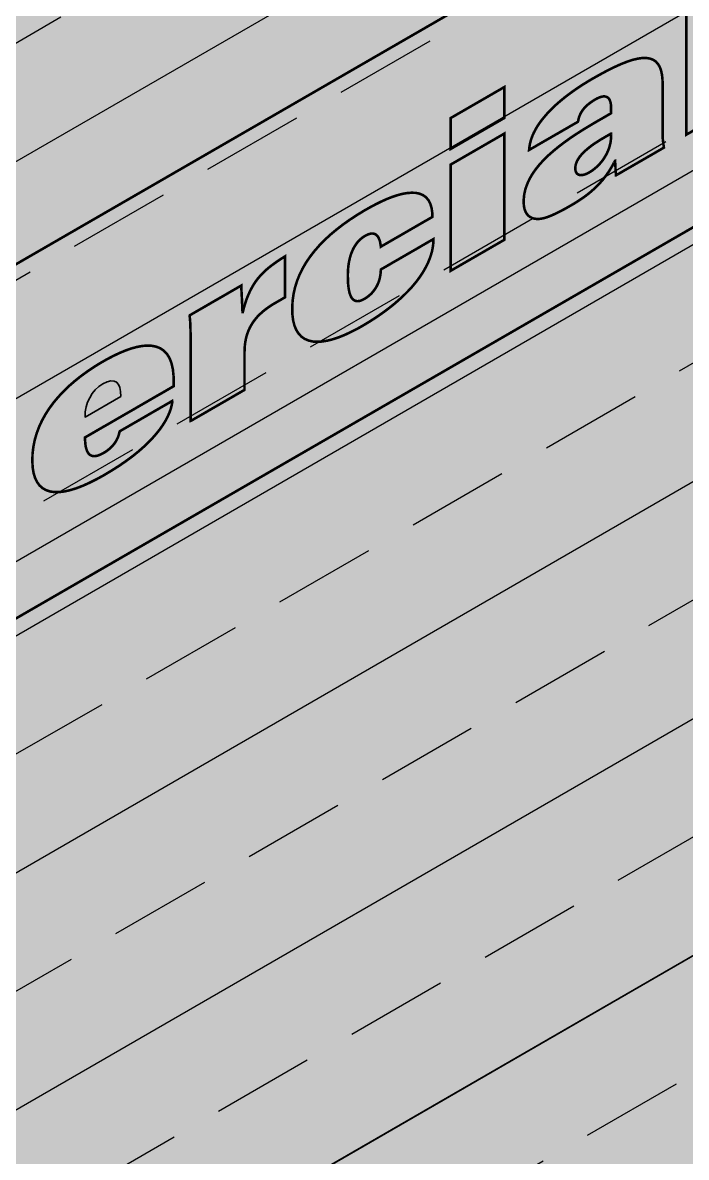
# Model space of a CAD drawing. Extents: x -1.9 to 49.1, y 313.3 to 379.3.
# Drawn here: x 15.318 to 16.531, y 357.397 to 359.47 of the extents above; entities that cross this region are included whole.
import ezdxf

# ---------------------------------------------------------------- set-up
doc = ezdxf.new("R2010")
doc.units = 0
doc.header["$LTSCALE"] = 1.5
doc.header["$MEASUREMENT"] = 0
doc.linetypes.add('DASHED', pattern=[0.75, 0.5, -0.25])
for name, color, linetype in [('DUPONTLOGO', 250, 'CONTINUOUS'), ('FASTENING', 250, 'CONTINUOUS'), ('STRUCTURE', 250, 'CONTINUOUS')]:
    doc.layers.add(name, color=color, linetype=linetype)
doc.layers.add('EXTERIOR INSULATION', color=7, linetype='CONTINUOUS', true_color=0xcdd69f)
doc.layers.add('Tyvek CommercialWrap', color=7, linetype='DASHED', true_color=0x00538e)

# ---------------------------------------------------------------- blocks, each defined once
blk = doc.blocks.new('CW logo')
at = {"layer": 'DUPONTLOGO', "color": 154, "lineweight": 35, "true_color": 0x00538e, "const_width": 0.00471}
for points in [[(4.4855, 2.5897), (4.4855, 3.2366), (0, 0.647), (0, 0), (4.4855, 2.5897)], [(2.9502, 2.1586), (2.9502, 1.8796), (2.8518, 1.8228), (2.8518, 2.1019), (2.9502, 2.1586)], [(2.5192, 1.9098), (2.5192, 1.8533), (2.4208, 1.7965), (2.4208, 1.853), (2.5192, 1.9098)], [(2.5192, 1.8248), (2.5192, 1.6308), (2.4208, 1.574), (2.4208, 1.768), (2.5192, 1.8248)]]:
    blk.add_lwpolyline(points, dxfattribs=at)
for points in [[(2.5643, 1.7948), (2.5647, 1.7992), (2.5654, 1.8036), (2.5663, 1.808), (2.5675, 1.8124), (2.5689, 1.8167), (2.5705, 1.821), (2.5724, 1.8253), (2.5746, 1.8296), (2.5769, 1.8338), (2.5794, 1.838), (2.5821, 1.8421), (2.585, 1.8462), (2.5881, 1.8503), (2.5914, 1.8543), (2.5948, 1.8583), (2.5983, 1.8623), (2.602, 1.8662), (2.6059, 1.87), (2.6098, 1.8738), (2.6138, 1.8776), (2.618, 1.8813), (2.6222, 1.8849), (2.6265, 1.8884), (2.6308, 1.8919), (2.6353, 1.8953), (2.6397, 1.8986), (2.6442, 1.9019), (2.6487, 1.905), (2.6533, 1.9081), (2.6578, 1.9111), (2.6623, 1.9141), (2.6669, 1.9169), (2.6714, 1.9197), (2.6759, 1.9224), (2.6803, 1.925), (2.6937, 1.9325), (2.7074, 1.9399), (2.7202, 1.9462), (2.7321, 1.9516), (2.7431, 1.9559), (2.7532, 1.9593), (2.7624, 1.9615), (2.7708, 1.9627), (2.7783, 1.9628), (2.7849, 1.9618), (2.7906, 1.9597), (2.7956, 1.9565), (2.7997, 1.9521), (2.803, 1.9466), (2.8055, 1.9399), (2.8072, 1.932), (2.8081, 1.9229), (2.8083, 1.9158), (2.8083, 1.9144), (2.8083, 1.9115), (2.8083, 1.9073), (2.8083, 1.9019), (2.8083, 1.8956), (2.8083, 1.8887), (2.8083, 1.8812), (2.8083, 1.8734), (2.8083, 1.8655), (2.8083, 1.8577), (2.8083, 1.8502), (2.8083, 1.8433), (2.8083, 1.8371), (2.8083, 1.8318), (2.8083, 1.8276), (2.8083, 1.8248), (2.8083, 1.8235), (2.8083, 1.8225), (2.8083, 1.8213), (2.8084, 1.8201), (2.8084, 1.8188), (2.8085, 1.8175), (2.8085, 1.8163), (2.8086, 1.815), (2.8087, 1.8136), (2.8089, 1.8123), (2.809, 1.8109), (2.8092, 1.8095), (2.8093, 1.8081), (2.8095, 1.8066), (2.8097, 1.8051), (2.81, 1.8036), (2.8102, 1.802), (2.8105, 1.8004), (2.8107, 1.799), (2.8095, 1.7984), (2.807, 1.7969), (2.8031, 1.7947), (2.7981, 1.7918), (2.7923, 1.7884), (2.7857, 1.7846), (2.7787, 1.7806), (2.7713, 1.7763), (2.7638, 1.772), (2.7564, 1.7677), (2.7493, 1.7636), (2.7426, 1.7598), (2.7366, 1.7563), (2.7315, 1.7533), (2.7274, 1.751), (2.7245, 1.7493), (2.7231, 1.7485), (2.723, 1.7485), (2.723, 1.7491), (2.7229, 1.7501), (2.7228, 1.7514), (2.7227, 1.753), (2.7226, 1.7549), (2.7225, 1.757), (2.7223, 1.7592), (2.7222, 1.7614), (2.7221, 1.7637), (2.7219, 1.766), (2.7218, 1.7681), (2.7217, 1.77), (2.7216, 1.7717), (2.7215, 1.7732), (2.7214, 1.7743), (2.7214, 1.7749), (2.7211, 1.7748), (2.7179, 1.7685), (2.7144, 1.7625), (2.7109, 1.7567), (2.7071, 1.7512), (2.7033, 1.7459), (2.6993, 1.7408), (2.6951, 1.736), (2.6908, 1.7313), (2.6863, 1.7268), (2.6817, 1.7225), (2.6769, 1.7183), (2.672, 1.7143), (2.6669, 1.7104), (2.6616, 1.7066), (2.6562, 1.703), (2.6507, 1.6994), (2.6449, 1.6959), (2.6402, 1.6932), (2.6366, 1.6911), (2.633, 1.6891), (2.6295, 1.6871), (2.6259, 1.6852), (2.6224, 1.6834), (2.6189, 1.6816), (2.6155, 1.6799), (2.6122, 1.6783), (2.6089, 1.6768), (2.6057, 1.6753), (2.6025, 1.6741), (2.5995, 1.6729), (2.5966, 1.6718), (2.5937, 1.671), (2.591, 1.6702), (2.5884, 1.6696), (2.5859, 1.6692), (2.5831, 1.6689), (2.5803, 1.6688), (2.5775, 1.6689), (2.5748, 1.6692), (2.5723, 1.6697), (2.5698, 1.6705), (2.5675, 1.6716), (2.5653, 1.6729), (2.5633, 1.6745), (2.5615, 1.6763), (2.5598, 1.6785), (2.5583, 1.6809), (2.5571, 1.6836), (2.556, 1.6867), (2.5552, 1.6901), (2.5547, 1.6938), (2.5544, 1.6978), (2.5544, 1.7042), (2.5554, 1.7139), (2.5576, 1.7235), (2.5609, 1.7328), (2.5651, 1.7419), (2.5703, 1.7509), (2.5764, 1.7596), (2.5833, 1.7682), (2.591, 1.7766), (2.5994, 1.7848), (2.6085, 1.7928), (2.6181, 1.8007), (2.6282, 1.8084), (2.6388, 1.816), (2.6498, 1.8234), (2.6612, 1.8307), (2.6728, 1.8378), (2.6846, 1.8448), (2.687, 1.8462), (2.6877, 1.8466), (2.6887, 1.8472), (2.6901, 1.848), (2.6919, 1.849), (2.6938, 1.8501), (2.6959, 1.8513), (2.6982, 1.8526), (2.7005, 1.854), (2.7028, 1.8553), (2.705, 1.8566), (2.7072, 1.8578), (2.7091, 1.859), (2.7108, 1.8599), (2.7122, 1.8607), (2.7132, 1.8613), (2.7138, 1.8617), (2.714, 1.8618), (2.714, 1.8619), (2.714, 1.8623), (2.714, 1.8628), (2.714, 1.8634), (2.714, 1.8641), (2.714, 1.8649), (2.714, 1.8658), (2.714, 1.8667), (2.714, 1.8677), (2.714, 1.8686), (2.714, 1.8695), (2.714, 1.8703), (2.714, 1.8711), (2.714, 1.8717), (2.714, 1.8722), (2.714, 1.8725), (2.714, 1.8727), (2.714, 1.8746), (2.7138, 1.8772), (2.7135, 1.8797), (2.713, 1.8821), (2.7123, 1.8842), (2.7115, 1.8862), (2.7105, 1.8879), (2.7093, 1.8894), (2.7079, 1.8906), (2.7063, 1.8916), (2.7044, 1.8922), (2.7024, 1.8926), (2.7001, 1.8926), (2.6975, 1.8922), (2.6947, 1.8915), (2.6917, 1.8903), (2.6883, 1.8888), (2.6847, 1.8868), (2.681, 1.8845), (2.6776, 1.8822), (2.6745, 1.8799), (2.6716, 1.8776), (2.669, 1.8753), (2.6667, 1.8729), (2.6645, 1.8705), (2.6627, 1.8682), (2.661, 1.8658), (2.6595, 1.8634), (2.6582, 1.8611), (2.6571, 1.8587), (2.6562, 1.8564), (2.6554, 1.8541), (2.6548, 1.8518), (2.6543, 1.8496), (2.6539, 1.8473), (2.6535, 1.8462), (2.6517, 1.8452), (2.6486, 1.8434), (2.6442, 1.8409), (2.6388, 1.8378), (2.6325, 1.8341), (2.6256, 1.8302), (2.6183, 1.8259), (2.6107, 1.8216), (2.6031, 1.8172), (2.5956, 1.8129), (2.5885, 1.8088), (2.5819, 1.805), (2.5761, 1.8016), (2.5713, 1.7988), (2.5675, 1.7967), (2.5652, 1.7953)], [(2.7016, 1.8175), (2.6949, 1.8136), (2.6888, 1.8097), (2.6831, 1.806), (2.6779, 1.8023), (2.6732, 1.7986), (2.669, 1.7951), (2.6652, 1.7916), (2.6618, 1.7882), (2.6588, 1.7849), (2.6562, 1.7816), (2.6541, 1.7784), (2.6523, 1.7752), (2.6509, 1.7721), (2.6498, 1.769), (2.6491, 1.766), (2.6488, 1.763), (2.6487, 1.7605), (2.6489, 1.7585), (2.6492, 1.7567), (2.6498, 1.755), (2.6505, 1.7535), (2.6514, 1.7522), (2.6525, 1.7511), (2.6537, 1.7502), (2.6552, 1.7495), (2.6568, 1.749), (2.6586, 1.7488), (2.6607, 1.7489), (2.6629, 1.7492), (2.6652, 1.7498), (2.6678, 1.7507), (2.6706, 1.7519), (2.6735, 1.7534), (2.6776, 1.7559), (2.6818, 1.7588), (2.6857, 1.762), (2.6894, 1.7654), (2.6929, 1.7689), (2.6962, 1.7727), (2.6992, 1.7766), (2.7019, 1.7807), (2.7044, 1.7849), (2.7067, 1.7891), (2.7086, 1.7935), (2.7103, 1.7978), (2.7116, 1.8022), (2.7127, 1.8066), (2.7134, 1.8109), (2.7139, 1.8152), (2.714, 1.8186), (2.714, 1.8187), (2.714, 1.8189), (2.714, 1.8192), (2.714, 1.8195), (2.714, 1.82), (2.714, 1.8205), (2.714, 1.821), (2.714, 1.8216), (2.714, 1.8221), (2.714, 1.8227), (2.714, 1.8232), (2.714, 1.8236), (2.714, 1.824), (2.714, 1.8244), (2.714, 1.8246), (2.714, 1.8247), (2.7139, 1.8247), (2.7137, 1.8245), (2.7132, 1.8242), (2.7125, 1.8238), (2.7116, 1.8233), (2.7107, 1.8228), (2.7096, 1.8222), (2.7086, 1.8216), (2.7074, 1.8209), (2.7063, 1.8203), (2.7053, 1.8197), (2.7043, 1.8191), (2.7034, 1.8186), (2.7026, 1.8181), (2.7021, 1.8178), (2.7017, 1.8176)], [(2.2933, 1.6181), (2.2931, 1.6198), (2.2929, 1.6215), (2.2926, 1.623), (2.2923, 1.6246), (2.292, 1.6261), (2.2917, 1.6275), (2.2913, 1.6289), (2.2909, 1.6302), (2.2905, 1.6314), (2.29, 1.6326), (2.2895, 1.6337), (2.289, 1.6348), (2.2884, 1.6358), (2.2877, 1.6368), (2.2871, 1.6377), (2.2863, 1.6385), (2.2856, 1.6392), (2.2848, 1.6399), (2.2839, 1.6404), (2.283, 1.6409), (2.2821, 1.6413), (2.2812, 1.6417), (2.2802, 1.6419), (2.2791, 1.6421), (2.278, 1.6422), (2.2769, 1.6422), (2.2757, 1.6421), (2.2745, 1.6419), (2.2732, 1.6416), (2.2718, 1.6412), (2.2704, 1.6407), (2.269, 1.6401), (2.2674, 1.6394), (2.2658, 1.6386), (2.2638, 1.6374), (2.2602, 1.6351), (2.2568, 1.6324), (2.2537, 1.6295), (2.2508, 1.6263), (2.2481, 1.6228), (2.2457, 1.6192), (2.2434, 1.6153), (2.2415, 1.6112), (2.2397, 1.6069), (2.2381, 1.6024), (2.2368, 1.5978), (2.2357, 1.593), (2.2347, 1.588), (2.234, 1.5829), (2.2335, 1.5777), (2.2332, 1.5724), (2.233, 1.5669), (2.2331, 1.5612), (2.2332, 1.5556), (2.2335, 1.5503), (2.234, 1.5453), (2.2347, 1.5407), (2.2355, 1.5364), (2.2365, 1.5325), (2.2378, 1.529), (2.2392, 1.526), (2.2409, 1.5235), (2.2429, 1.5214), (2.2451, 1.5199), (2.2476, 1.519), (2.2503, 1.5186), (2.2534, 1.5188), (2.2568, 1.5197), (2.2605, 1.5213), (2.2644, 1.5234), (2.268, 1.5258), (2.2714, 1.5284), (2.2745, 1.5311), (2.2773, 1.5339), (2.2798, 1.5369), (2.2821, 1.5399), (2.2842, 1.5431), (2.286, 1.5463), (2.2876, 1.5496), (2.289, 1.5529), (2.2902, 1.5562), (2.2911, 1.5596), (2.2919, 1.563), (2.2925, 1.5663), (2.2929, 1.5697), (2.2932, 1.573), (2.2933, 1.5762), (2.294, 1.5769), (2.2965, 1.5783), (2.3005, 1.5806), (2.3057, 1.5836), (2.312, 1.5873), (2.3191, 1.5914), (2.3268, 1.5958), (2.3349, 1.6005), (2.3432, 1.6053), (2.3514, 1.61), (2.3594, 1.6146), (2.3669, 1.619), (2.3736, 1.6229), (2.3795, 1.6263), (2.3842, 1.629), (2.3876, 1.6309), (2.3894, 1.632), (2.3896, 1.6296), (2.3892, 1.6245), (2.3886, 1.6194), (2.3878, 1.6143), (2.3867, 1.6093), (2.3853, 1.6042), (2.3837, 1.5992), (2.3818, 1.5942), (2.3797, 1.5892), (2.3774, 1.5843), (2.3748, 1.5794), (2.3721, 1.5745), (2.3691, 1.5696), (2.3659, 1.5648), (2.3625, 1.56), (2.3589, 1.5552), (2.3551, 1.5505), (2.3512, 1.5458), (2.347, 1.5412), (2.3427, 1.5366), (2.3382, 1.5321), (2.3336, 1.5276), (2.3288, 1.5232), (2.3238, 1.5188), (2.3188, 1.5144), (2.3135, 1.5101), (2.3082, 1.5059), (2.3027, 1.5017), (2.2971, 1.4976), (2.2914, 1.4936), (2.2856, 1.4896), (2.2796, 1.4857), (2.2736, 1.4819), (2.2675, 1.4781), (2.2613, 1.4744), (2.2511, 1.4686), (2.2391, 1.4625), (2.2276, 1.4571), (2.2165, 1.4526), (2.2058, 1.4491), (2.1957, 1.4465), (2.1861, 1.4449), (2.1771, 1.4444), (2.1688, 1.4449), (2.1612, 1.4467), (2.1544, 1.4496), (2.1483, 1.4537), (2.1431, 1.4592), (2.1388, 1.466), (2.1354, 1.4741), (2.133, 1.4837), (2.1316, 1.4948), (2.1314, 1.5072), (2.1321, 1.5196), (2.1338, 1.5317), (2.1365, 1.5436), (2.1401, 1.5553), (2.1446, 1.5666), (2.1501, 1.5778), (2.1564, 1.5887), (2.1636, 1.5993), (2.1716, 1.6097), (2.1805, 1.6199), (2.1901, 1.6299), (2.2006, 1.6396), (2.2118, 1.649), (2.2238, 1.6583), (2.2365, 1.6673), (2.25, 1.6761), (2.2641, 1.6847), (2.2748, 1.6907), (2.2848, 1.696), (2.2948, 1.7009), (2.3046, 1.7053), (2.3143, 1.7091), (2.3238, 1.7122), (2.3328, 1.7146), (2.3415, 1.7161), (2.3497, 1.7167), (2.3572, 1.7164), (2.3642, 1.7149), (2.3704, 1.7123), (2.3757, 1.7085), (2.3802, 1.7033), (2.3837, 1.6967), (2.3861, 1.6886), (2.3875, 1.679), (2.3875, 1.6725), (2.3859, 1.6716), (2.3827, 1.6697), (2.3782, 1.6671), (2.3725, 1.6639), (2.366, 1.6601), (2.3587, 1.6559), (2.3509, 1.6514), (2.3428, 1.6467), (2.3347, 1.642), (2.3268, 1.6374), (2.3192, 1.6331), (2.3121, 1.629), (2.3059, 1.6254), (2.3007, 1.6224), (2.2967, 1.6201), (2.2942, 1.6186)], [(1.9458, 1.4215), (1.9458, 1.4265), (1.9458, 1.4315), (1.9458, 1.4364), (1.9458, 1.4413), (1.9458, 1.446), (1.9457, 1.4505), (1.9457, 1.455), (1.9456, 1.4594), (1.9455, 1.4636), (1.9454, 1.4676), (1.9453, 1.4716), (1.9451, 1.4753), (1.945, 1.4789), (1.9448, 1.4824), (1.9445, 1.4856), (1.9442, 1.4887), (1.9439, 1.4916), (1.9442, 1.4929), (1.9462, 1.494), (1.9497, 1.496), (1.9545, 1.4988), (1.9604, 1.5022), (1.9672, 1.5061), (1.9746, 1.5104), (1.9825, 1.515), (1.9906, 1.5197), (1.9987, 1.5243), (2.0067, 1.5289), (2.0141, 1.5332), (2.021, 1.5372), (2.027, 1.5407), (2.0319, 1.5435), (2.0356, 1.5456), (2.0377, 1.5468), (2.0382, 1.5471), (2.0382, 1.5464), (2.0383, 1.5448), (2.0384, 1.5426), (2.0385, 1.5398), (2.0387, 1.5365), (2.0389, 1.5328), (2.0391, 1.5289), (2.0393, 1.5248), (2.0395, 1.5206), (2.0397, 1.5165), (2.0399, 1.5126), (2.04, 1.509), (2.0402, 1.5058), (2.0403, 1.5031), (2.0404, 1.501), (2.0405, 1.4996), (2.0405, 1.499), (2.0405, 1.499), (2.0406, 1.499), (2.0406, 1.4991), (2.0406, 1.4991), (2.0407, 1.4991), (2.0407, 1.4991), (2.0408, 1.4992), (2.0408, 1.4992), (2.0409, 1.4992), (2.0409, 1.4993), (2.041, 1.4993), (2.0411, 1.4993), (2.0411, 1.4994), (2.0411, 1.4994), (2.0412, 1.4994), (2.0412, 1.4994), (2.0412, 1.4994), (2.0425, 1.5045), (2.045, 1.5133), (2.0477, 1.5215), (2.0507, 1.5291), (2.0539, 1.5362), (2.0573, 1.5428), (2.0609, 1.549), (2.0648, 1.5548), (2.0689, 1.5603), (2.0734, 1.5655), (2.0781, 1.5704), (2.083, 1.5751), (2.0883, 1.5796), (2.0939, 1.584), (2.0998, 1.5883), (2.106, 1.5926), (2.1126, 1.5969), (2.1182, 1.6004), (2.1182, 1.5995), (2.1182, 1.5972), (2.1182, 1.5938), (2.1182, 1.5895), (2.1182, 1.5844), (2.1182, 1.5788), (2.1182, 1.5726), (2.1182, 1.5663), (2.1182, 1.5598), (2.1182, 1.5535), (2.1182, 1.5473), (2.1182, 1.5417), (2.1182, 1.5366), (2.1182, 1.5323), (2.1182, 1.5289), (2.1182, 1.5267), (2.1182, 1.5257), (2.1181, 1.5256), (2.1176, 1.5253), (2.1169, 1.5249), (2.1159, 1.5243), (2.1147, 1.5237), (2.1134, 1.5229), (2.1119, 1.522), (2.1104, 1.5211), (2.1088, 1.5202), (2.1072, 1.5193), (2.1057, 1.5184), (2.1042, 1.5176), (2.1029, 1.5168), (2.1018, 1.5162), (2.1008, 1.5156), (2.1002, 1.5152), (2.0998, 1.515), (2.0965, 1.5131), (2.0897, 1.5087), (2.0835, 1.5043), (2.0778, 1.4998), (2.0726, 1.4951), (2.0679, 1.4904), (2.0638, 1.4855), (2.06, 1.4805), (2.0568, 1.4754), (2.0539, 1.4702), (2.0515, 1.4649), (2.0494, 1.4595), (2.0477, 1.454), (2.0464, 1.4483), (2.0454, 1.4425), (2.0447, 1.4366), (2.0443, 1.4306), (2.0442, 1.425), (2.0442, 1.4242), (2.0442, 1.4222), (2.0442, 1.4193), (2.0442, 1.4154), (2.0442, 1.4108), (2.0442, 1.4056), (2.0442, 1.4001), (2.0442, 1.3943), (2.0442, 1.3884), (2.0442, 1.3825), (2.0442, 1.3769), (2.0442, 1.3717), (2.0442, 1.367), (2.0442, 1.363), (2.0442, 1.3598), (2.0442, 1.3576), (2.0442, 1.3566), (2.0437, 1.3563), (2.0415, 1.355), (2.0377, 1.3528), (2.0326, 1.3499), (2.0263, 1.3462), (2.0192, 1.3421), (2.0114, 1.3376), (2.0031, 1.3328), (1.9946, 1.3279), (1.9862, 1.3231), (1.978, 1.3183), (1.9702, 1.3138), (1.9631, 1.3097), (1.957, 1.3062), (1.9519, 1.3033), (1.9483, 1.3012), (1.9462, 1.3), (1.9458, 1.2999), (1.9458, 1.3019), (1.9458, 1.3059), (1.9458, 1.3117), (1.9458, 1.3189), (1.9458, 1.3274), (1.9458, 1.3368), (1.9458, 1.3468), (1.9458, 1.3573), (1.9458, 1.3678), (1.9458, 1.3781), (1.9458, 1.3879), (1.9458, 1.397), (1.9458, 1.4051), (1.9458, 1.4118), (1.9458, 1.417), (1.9458, 1.4203)], [(1.7527, 1.2697), (1.7528, 1.2642), (1.7532, 1.2592), (1.7537, 1.2547), (1.7545, 1.2507), (1.7556, 1.2472), (1.7568, 1.2441), (1.7583, 1.2415), (1.76, 1.2394), (1.762, 1.2377), (1.7641, 1.2366), (1.7665, 1.2358), (1.7692, 1.2355), (1.772, 1.2357), (1.7751, 1.2363), (1.7784, 1.2374), (1.7819, 1.2389), (1.7857, 1.2408), (1.789, 1.2428), (1.7921, 1.2448), (1.7949, 1.2469), (1.7975, 1.249), (1.7999, 1.2512), (1.8021, 1.2534), (1.8041, 1.2557), (1.806, 1.258), (1.8077, 1.2603), (1.8092, 1.2627), (1.8105, 1.2651), (1.8117, 1.2675), (1.8128, 1.2699), (1.8137, 1.2724), (1.8145, 1.2749), (1.8152, 1.2773), (1.8158, 1.2798), (1.8163, 1.281), (1.8182, 1.2822), (1.8217, 1.2842), (1.8266, 1.287), (1.8327, 1.2905), (1.8396, 1.2945), (1.8473, 1.2989), (1.8554, 1.3036), (1.8637, 1.3084), (1.8721, 1.3133), (1.8802, 1.318), (1.8879, 1.3224), (1.895, 1.3265), (1.9011, 1.33), (1.9062, 1.3329), (1.9098, 1.3351), (1.9119, 1.3363), (1.9122, 1.3345), (1.9111, 1.3283), (1.9094, 1.3217), (1.9069, 1.3149), (1.9038, 1.3078), (1.8999, 1.3004), (1.8952, 1.2928), (1.8898, 1.285), (1.8835, 1.2771), (1.8764, 1.2689), (1.8685, 1.2606), (1.8596, 1.2522), (1.8499, 1.2437), (1.8392, 1.2351), (1.8275, 1.2265), (1.8149, 1.2178), (1.8012, 1.2091), (1.7867, 1.2004), (1.7733, 1.1931), (1.7605, 1.1867), (1.7482, 1.1812), (1.7366, 1.1768), (1.7256, 1.1734), (1.7153, 1.1711), (1.7057, 1.1699), (1.6969, 1.1699), (1.6888, 1.171), (1.6816, 1.1734), (1.6752, 1.177), (1.6697, 1.1819), (1.6651, 1.1881), (1.6614, 1.1957), (1.6587, 1.2047), (1.657, 1.2151), (1.6564, 1.227), (1.6568, 1.2399), (1.6583, 1.2527), (1.6608, 1.2651), (1.6644, 1.2773), (1.6688, 1.2892), (1.6742, 1.3007), (1.6804, 1.312), (1.6875, 1.3229), (1.6953, 1.3335), (1.7039, 1.3437), (1.7132, 1.3537), (1.7231, 1.3633), (1.7337, 1.3725), (1.7448, 1.3814), (1.7565, 1.3899), (1.7686, 1.3981), (1.7812, 1.4059), (1.793, 1.4126), (1.8041, 1.4184), (1.8152, 1.4237), (1.826, 1.4282), (1.8366, 1.432), (1.8468, 1.4348), (1.8566, 1.4367), (1.866, 1.4375), (1.8747, 1.4371), (1.8828, 1.4355), (1.8901, 1.4326), (1.8966, 1.4282), (1.9023, 1.4224), (1.907, 1.4149), (1.9106, 1.4057), (1.9132, 1.3947), (1.9145, 1.3818), (1.9147, 1.3738), (1.9147, 1.3736), (1.9147, 1.3733), (1.9147, 1.3727), (1.9147, 1.3721), (1.9147, 1.3713), (1.9147, 1.3705), (1.9147, 1.3696), (1.9147, 1.3687), (1.9147, 1.3678), (1.9147, 1.3669), (1.9147, 1.366), (1.9147, 1.3652), (1.9147, 1.3645), (1.9147, 1.364), (1.9147, 1.3636), (1.9147, 1.3633), (1.9146, 1.3632), (1.9123, 1.3619), (1.9073, 1.359), (1.8998, 1.3546), (1.8902, 1.3491), (1.879, 1.3427), (1.8665, 1.3354), (1.8531, 1.3277), (1.8392, 1.3196), (1.8251, 1.3115), (1.8112, 1.3035), (1.798, 1.2958), (1.7857, 1.2888), (1.7748, 1.2825), (1.7657, 1.2772), (1.7587, 1.2732), (1.7543, 1.2706)]]:
    blk.add_lwpolyline(points, close=True, dxfattribs=at)
at = {"layer": 'DUPONTLOGO', "color": 154, "lineweight": 35, "true_color": 0x00538e}
blk.add_open_spline([(1.8183, 1.3447), (1.8183, 1.37), (1.8079, 1.3806), (1.7855, 1.3677), (1.7644, 1.3555), (1.7527, 1.3324), (1.7527, 1.3068), (1.7527, 1.3068), (1.8183, 1.3447), (1.8183, 1.3447)], degree=3, knots=[0, 0, 0, 0, 1, 1, 1, 2, 2, 2, 3, 3, 3, 3], dxfattribs=at)

msp = doc.modelspace()

# ---------------------------------------------------------------- hatches: boundary and pattern name
at = {"layer": 'EXTERIOR INSULATION', "linetype": 'Continuous'}
h = msp.add_hatch(color=256, dxfattribs=at)
h.paths.add_polyline_path([(23.8065, 373.8792), (16.7426, 369.8009, 0.275098), (14.0864, 365.0554, -0.145742), (13.4912, 362.8431, -0.059822), (12.2146, 361.2375), (12.2146, 351.8901), (23.8065, 358.5827)])
h.paths.add_polyline_path([(16.7426, 369.8009), (23.8065, 373.8792), (22.9863, 374.3528), (15.9224, 370.2744, 0.275098), (13.2662, 365.529, -0.145742), (12.671, 363.3166, -0.059822), (11.3944, 361.7111), (12.2146, 361.2375, 0.059822), (13.4912, 362.8431, 0.145742), (14.0864, 365.0554, -0.275098)])
h.paths.add_polyline_path([(12.2146, 361.2375), (11.3944, 361.7111), (11.3944, 352.3636), (12.2146, 351.8901)])
h = msp.add_hatch(dxfattribs=at)
h.set_pattern_fill('ANSI33', color=250, scale=3, angle=105, style=0)
h.set_pattern_definition([(150, (-905.1988, -525.1429), (-0.375, -0.64951905), []), (150, (-905.3361, -524.6306), (-0.375, -0.64951905), [0.375, -0.1875])])
h.paths.add_polyline_path([(23.8065, 373.8792), (22.9863, 374.3528), (15.9224, 370.2744, 0.275098), (13.2662, 365.529, -0.145742), (12.671, 363.3166, -0.059822), (11.3944, 361.7111), (12.2146, 361.2375, 0.059822), (13.4912, 362.8431, 0.145742), (14.0864, 365.0554, -0.275098), (16.7426, 369.8009)])
h.paths.add_polyline_path([(12.2146, 361.2375), (11.3944, 361.7111), (11.3944, 352.3636), (12.2146, 351.8901)])
h = msp.add_hatch(dxfattribs=at)
h.set_pattern_fill('ANSI33', color=250, scale=1.5, angle=345, style=0)
h.set_pattern_definition([(30, (-905.1988, -525.1429), (-0.1875, 0.32475953), []), (30, (-904.9427, -525.2115), (-0.1875, 0.32475953), [0.1875, -0.09375])])
h.paths.add_polyline_path([(14.176, 364.2149, -0.104747), (12.2146, 361.2375), (12.2146, 351.8901), (23.8065, 358.5827), (23.8065, 373.8792), (16.7426, 369.8009, 0.318403)])
at = {"layer": 'STRUCTURE', "true_color": 0xebebeb}
h = msp.add_hatch(color=7, dxfattribs=at)
h.paths.add_polyline_path([(5.3898, 362.8224), (5.3898, 359.1168), (10.8945, 355.9386), (10.8945, 359.6443)])
h.paths.add_polyline_path([(23.6744, 363.3171), (23.6744, 367.0227), (10.8945, 359.6443), (10.8945, 355.9386)])
at = {"layer": 'STRUCTURE'}
h = msp.add_hatch(dxfattribs=at)
h.set_pattern_fill('AR-CONC', color=256, scale=0.5, style=0)
h.set_pattern_definition([(50, (-486.4485, 254.4013), (3.586301, -0.31376), [0.375, -4.125]), (355, (-486.4485, 254.4013), (-0.693757, 3.76096), [0.3, -3.3]), (100.4514, (-486.1496, 254.3752), (2.892547, 3.447198), [0.3187, -3.50571]), (46.1842, (-486.4485, 255.4013), (5.336205, -0.827595), [0.5625, -6.1875]), (96.6356, (-486.004, 255.3324), (4.673314, 4.87059), [0.47805, -5.258565]), (351.1842, (-486.4485, 255.4013), (4.67331, 4.870593), [0.45, -4.95]), (21, (-485.9485, 255.1513), (2.984535, -2.013094), [0.375, -4.125]), (326, (-485.9485, 255.1513), (1.216577, 3.62575), [0.3, -3.3]), (71.4514, (-485.6998, 254.9836), (4.201113, 1.612652), [0.3187, -3.50571]), (37.5, (-486.4485, 254.4013), (0.0607993, 1.6644693), [0, -3.26, 0, -3.35, 0, -3.3125]), (7.5, (-486.4485, 254.4013), (1.3153477, 1.9720586), [0, -1.91, 0, -3.185, 0, -1.2625]), (327.5, (-487.5635, 254.4013), (2.6691122, -0.1127744), [0, -1.25, 0, -3.9, 0, -5.175]), (317.5, (-488.0635, 254.4013), (2.915931, 0.500525), [0, -1.625, 0, -2.59, 0, -3.675])])
h.paths.add_polyline_path([(10.8945, 359.6443), (10.8945, 355.9386), (23.6744, 363.3171), (23.6744, 367.0227)])
h.paths.add_polyline_path([(10.8945, 359.6443), (5.3898, 362.8224), (5.3898, 359.1168), (10.8945, 355.9386)])
at = {"layer": 'Tyvek CommercialWrap', "true_color": 0xffffff}
msp.add_hatch(color=7, dxfattribs=at).paths.add_polyline_path([(23.8065, 373.8792), (17.8032, 370.4132, 0.258594), (14.6685, 365.1967, -0.211335), (12.6564, 361.0476), (12.6564, 352.1451), (23.8065, 358.5827)])
at = {"layer": 'Tyvek CommercialWrap', "linetype": 'Continuous', "true_color": 0x00538e}
h = msp.add_hatch(dxfattribs=at)
h.set_pattern_fill('ANSI31', color=154, scale=30, angle=165, style=0)
h.set_pattern_definition([(210, (-905.199, -525.143), (1.875, -3.247595), [])])
h.paths.add_polyline_path([(23.8065, 373.8792), (17.8032, 370.4132, 0.258594), (14.6685, 365.1967, -0.211335), (12.6564, 361.0476), (12.6564, 352.1451), (23.8065, 358.5827)])
h = msp.add_hatch(dxfattribs=at)
h.set_pattern_fill('ANSI31', color=154, scale=30, angle=225, style=0)
h.set_pattern_definition([(270, (-905.199, -525.143), (3.75, -9e-16), [])])
h.paths.add_polyline_path([(23.8065, 373.8792), (17.8032, 370.4132, 0.258594), (14.6685, 365.1967, -0.211335), (12.6564, 361.0476), (12.6564, 352.1451), (23.8065, 358.5827)])

# ---------------------------------------------------------------- linework, layer by layer
at = {"layer": 'STRUCTURE'}
msp.add_line((10.8945, 355.9386), (23.6744, 363.3171), dxfattribs=at)

# ---------------------------------------------------------------- block references
at = {"layer": 'FASTENING', "color": 5}
msp.add_blockref('CW logo', (13.6792, 357.4423), dxfattribs=at)

doc.saveas('drawing.dxf')
